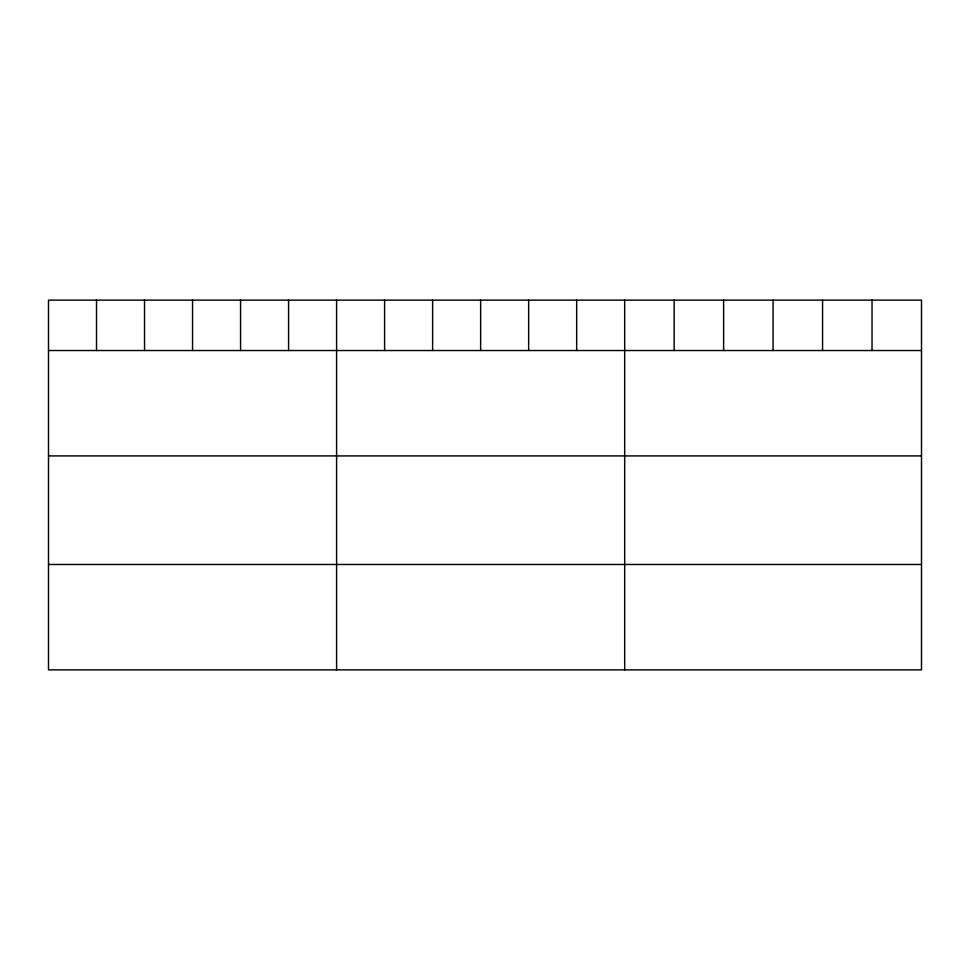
<?xml version="1.0" encoding="UTF-8"?>
<svg xmlns="http://www.w3.org/2000/svg" width="970" height="970" viewBox="0 0 970 970"><rect width="100%" height="100%" fill="white"/><g stroke="black" fill="none" stroke-linecap="round" stroke-linejoin="round"><path stroke-width="1.45" d="M921.5 350.522L921.5 669.87L48.5 669.87L48.5 300.13L921.5 300.13L921.5 350.522L48.5 350.522M48.5 455.912L921.5 455.912M48.5 564.479L921.5 564.479M872.03 300.13L872.03 350.522M822.56 300.13L822.56 350.522M773.09 300.13L773.09 350.522M723.62 300.13L723.62 350.522M674.15 300.13L674.15 350.522M624.68 300.13L624.68 669.87M576.665 300.13L576.665 350.522M528.65 300.13L528.65 350.522M480.635 300.13L480.635 350.522M432.62 300.13L432.62 350.522M384.605 300.13L384.605 350.522M336.59 300.13L336.59 669.87M288.575 300.13L288.575 350.522M240.56 300.13L240.56 350.522M192.545 300.13L192.545 350.522M144.53 300.13L144.53 350.522M96.515 300.13L96.515 350.522"/></g></svg>
